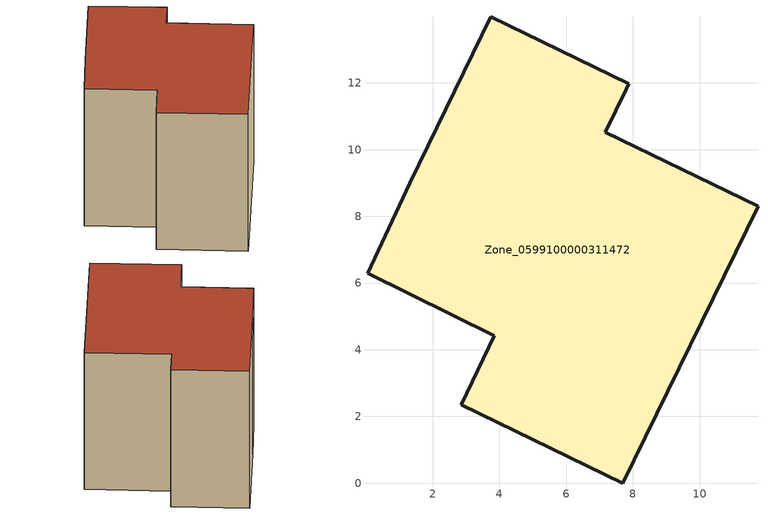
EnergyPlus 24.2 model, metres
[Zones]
Zone_0599100000311472
 floor ground (C_G): 0.04,6.3 1.31,8.99 3.74,13.98 7.88,11.97 7.8,11.81 7.18,10.53 11.75,8.3 7.7,0 2.86,2.36 3.85,4.41 z0
 wall outside (C_F): 2.86,2.36 7.7,0 11.75,8.3 7.18,10.53 7.8,11.81 7.88,11.97 3.74,13.98 1.31,8.99 0.04,6.3 3.85,4.41 2.86,2.36 z0:9.66
 roof outside (C_R): 1.31,8.99 0.04,6.3 3.85,4.41 2.86,2.36 7.7,0 11.75,8.3 7.18,10.53 7.8,11.81 7.88,11.97 3.74,13.98 z9.66
[BUILDING]
Pand.0599100000311472: North Axis=0; Terrain=City; Loads Convergence Tolerance Value=0.04; Temperature Convergence Tolerance Value=0.4; Solar Distribution=FullExterior; Maximum Number of Warmup Days=25; Minimum Number of Warmup Days=1
[Site:Location]
Rotterdam.The.Hague.AP_ZH_NLD Design_Conditions: Latitude=51.96; Longitude=4.45; Time Zone=1; Elevation=-4.5
[SITE:GROUNDTEMPERATURE:BUILDINGSURFACE]
18, 18, 18, 18, 18, 18, 18, 18, 18, 18, 18, 18
[MATERIAL] Thermal Absorptance=0.9; Solar Absorptance=0.7; Visible Absorptance=0.7
Name | Roughness | Thickness | Conductivity | Density | Specific Heat
G.TC.1975-1991 | MediumSmooth | 0.15 | 0.288461 | 540 | 1210
F.TC.1975-1991 | Rough | 0.3 | 0.230769 | 1920 | 840
R.TC.1975-1991 | MediumRough | 0.2 | 0.153846 | 1500 | 1000
[CONSTRUCTION]
C_G: G.TC.1975-1991
C_F: F.TC.1975-1991
C_R: R.TC.1975-1991
[ZONE]
Zone_0599100000311472: Type=1; Multiplier=1; Ceiling Height=Autocalculate; Volume=Autocalculate; Floor Area=autocalculate; Part of Total Floor Area=Yes
[ZONEINFILTRATION:DESIGNFLOWRATE]
Infil_Zone_0599100000311472: Zone or ZoneList or Space or SpaceList=Zone_0599100000311472; Schedule=AlwaysOn; Design Flow Rate Calculation Method=Flow/Area; Flow Rate per Floor Area=0.003; Constant Term Coefficient=1; Temperature Term Coefficient=0; Velocity Term Coefficient=0; Velocity Squared Term Coefficient=0
[HVACTEMPLATE:ZONE:IDEALLOADSAIRSYSTEM]
Zone_0599100000311472: Maximum Heating Supply Air Temperature=50; Minimum Cooling Supply Air Temperature=13; Maximum Heating Supply Air Humidity Ratio=0.0156; Minimum Cooling Supply Air Humidity Ratio=0.0077; Heating Limit=NoLimit; Cooling Limit=NoLimit; Dehumidification Control Type=ConstantSensibleHeatRatio; Cooling Sensible Heat Ratio=0.7; Dehumidification Setpoint=60; Humidification Control Type=None; Humidification Setpoint=30; Outdoor Air Method=None; Outdoor Air Flow Rate per Person=0.00944; Outdoor Air Flow Rate per Zone Floor Area=0; Outdoor Air Flow Rate per Zone=0; Demand Controlled Ventilation Type=None; Outdoor Air Economizer Type=NoEconomizer; Heat Recovery Type=None; Sensible Heat Recovery Effectiveness=0.7; Latent Heat Recovery Effectiveness=0.65
[ZONECONTROL:THERMOSTAT]
ThermostatControl_Zone_0599100000311472: Zone or ZoneList=Zone_0599100000311472; Control Type Schedule=DualSetpointControlType; Control 1=Thermostat_Zone_0599100000311472; Temperature Difference Between Cutout And Setpoint=0
[THERMOSTATSETPOINT:DUALSETPOINT]
Thermostat_Zone_0599100000311472: Heating Setpoint Temperature Schedule=HeatingSetpoint_Zone_0599100000311472; Cooling Setpoint Temperature Schedule=CoolingSetpoint_Zone_0599100000311472
[SCHEDULE:COMPACT]
HeatingSetpoint_Zone_0599100000311472: Through: 12/31, For: AllDays, Until: 24:00, 21
CoolingSetpoint_Zone_0599100000311472: Through: 12/31, For: AllDays, Until: 24:00, 24
DualSetpointControlType: Through: 12/31, For: AllDays, Until: 24:00, 4
AlwaysOn: Through: 12/31, For: AllDays, Until: 24:00, 1
